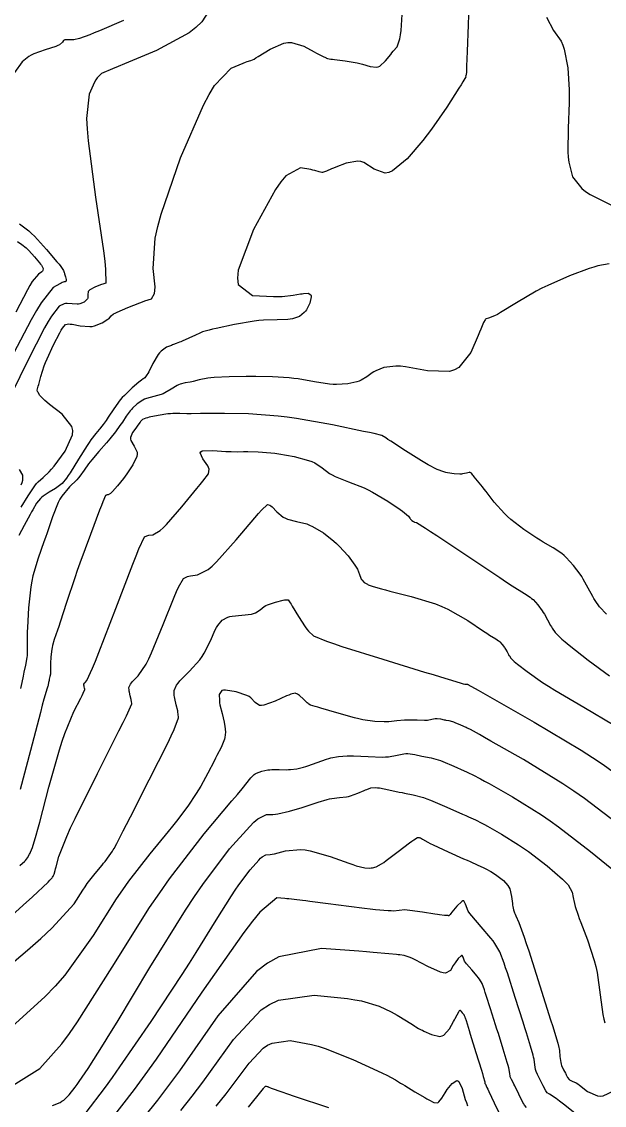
# Model space of a CAD drawing. Header units: metres. Extents: x 837476 to 838477, y 1189012 to 1191014.
# Drawn here: x 837755.9 to 837813.5, y 1190298.2 to 1190405.4 of the extents above; entities that cross this region are included whole.
import ezdxf

# ---------------------------------------------------------------- set-up
doc = ezdxf.new("R2010")
doc.units = ezdxf.units.M
doc.header["$LTSCALE"] = 0.3
doc.layers.add('COTAS 10', color=1, linetype='Continuous')
doc.layers.add('COTAS INT', color=252, linetype='Continuous')

msp = doc.modelspace()

# ---------------------------------------------------------------- linework, layer by layer
at = {"layer": 'COTAS 10'}
for points in [[(837755.884, 1190357.36), (837756.549, 1190358.471), (837757.22, 1190359.479), (837757.386, 1190359.692), (837757.543, 1190359.877), (837758.042, 1190360.309), (837758.646, 1190360.854), (837758.871, 1190361.11), (837759.121, 1190361.412), (837760.229, 1190362.885), (837760.956, 1190364.526), (837760.965, 1190364.935), (837760.891, 1190365.323), (837759.93, 1190366.56), (837758.677, 1190367.517), (837758.419, 1190367.728), (837758.199, 1190367.917), (837757.726, 1190368.406), (837757.551, 1190368.692), (837757.519, 1190368.754), (837757.495, 1190368.807), (837757.467, 1190368.934), (837757.531, 1190369.185), (837757.565, 1190369.317), (837757.606, 1190369.476), (837757.812, 1190370.273), (837758.158, 1190371.344), (837758.287, 1190371.675), (837758.43, 1190372.022), (837759.067, 1190373.399), (837759.691, 1190374.607), (837759.826, 1190374.847), (837759.944, 1190375.046), (837760.235, 1190375.423), (837760.573, 1190375.47), (837760.721, 1190375.461), (837760.894, 1190375.442), (837761.713, 1190375.295), (837762.638, 1190375.211), (837762.876, 1190375.232), (837763.107, 1190375.272), (837763.876, 1190375.578), (837764.448, 1190375.947), (837764.555, 1190376.027), (837764.639, 1190376.097), (837764.755, 1190376.27), (837764.992, 1190376.465), (837765.152, 1190376.548), (837765.353, 1190376.644), (837766.42, 1190377.099), (837767.587, 1190377.559), (837767.852, 1190377.658), (837768.09, 1190377.745), (837768.739, 1190377.959), (837769.058, 1190378.499), (837769.088, 1190378.793), (837769.094, 1190379.148), (837768.909, 1190380.95), (837769.112, 1190383.97), (837769.363, 1190385.093), (837769.699, 1190386.341), (837771.617, 1190391.884), (837773.886, 1190397.114), (837774.443, 1190398.164), (837774.969, 1190399.041), (837776.614, 1190400.771), (837777.789, 1190401.251), (837778.019, 1190401.34), (837778.208, 1190401.411), (837778.545, 1190401.508), (837778.879, 1190401.665), (837779.065, 1190401.774), (837779.292, 1190401.911), (837780.452, 1190402.638), (837781.834, 1190403.239), (837782.201, 1190403.296), (837782.562, 1190403.305), (837783.808, 1190402.943), (837784.829, 1190402.376), (837785.049, 1190402.257), (837785.24, 1190402.154), (837785.703, 1190401.916), (837785.942, 1190401.805), (837785.994, 1190401.781), (837786.039, 1190401.761), (837786.147, 1190401.712), (837786.453, 1190401.659), (837786.623, 1190401.635), (837786.83, 1190401.607), (837787.882, 1190401.473), (837789.046, 1190401.291), (837789.323, 1190401.234), (837789.58, 1190401.172), (837790.345, 1190400.924), (837790.965, 1190400.846), (837791.131, 1190400.892), (837791.294, 1190400.967), (837791.864, 1190401.483), (837792.376, 1190402.125), (837792.503, 1190402.28), (837792.623, 1190402.426), (837793.003, 1190402.869), (837793.292, 1190403.672), (837793.354, 1190404.044), (837793.41, 1190404.482), (837793.546, 1190406.604)], [(837754.958, 1190317.01), (837756.08, 1190318.024), (837756.993, 1190318.852), (837758.544, 1190320.297), (837758.7, 1190320.49), (837758.734, 1190320.53), (837758.764, 1190320.563), (837758.839, 1190320.634), (837758.891, 1190320.676), (837758.906, 1190320.692), (837758.921, 1190320.71), (837758.979, 1190320.787), (837759.038, 1190320.887), (837759.053, 1190320.918), (837759.069, 1190320.951), (837759.125, 1190321.083), (837759.231, 1190321.436), (837759.278, 1190321.608), (837759.333, 1190321.812), (837759.597, 1190322.819), (837760.372, 1190324.817), (837760.748, 1190325.646), (837761.195, 1190326.595), (837763.396, 1190331.019), (837765.535, 1190335.246), (837765.943, 1190336.071), (837766.27, 1190336.745), (837766.789, 1190337.934), (837766.765, 1190338.182), (837766.751, 1190338.263), (837766.734, 1190338.35), (837766.645, 1190338.713), (837766.559, 1190339.083), (837766.544, 1190339.174), (837766.532, 1190339.262), (837766.521, 1190339.539), (837766.666, 1190339.865), (837766.754, 1190339.983), (837766.861, 1190340.112), (837767.419, 1190340.68), (837768.219, 1190341.849), (837768.48, 1190342.359), (837768.758, 1190342.949), (837769.902, 1190345.749), (837770.97, 1190348.471), (837771.2, 1190349.012), (837771.402, 1190349.46), (837771.891, 1190350.307), (837772.288, 1190350.509), (837772.431, 1190350.55), (837772.589, 1190350.585), (837773.279, 1190350.656), (837774.345, 1190351.206), (837774.741, 1190351.543), (837775.179, 1190351.96), (837777.125, 1190354.133), (837778.952, 1190356.309), (837779.316, 1190356.728), (837779.618, 1190357.068), (837780.198, 1190357.634), (837780.45, 1190357.551), (837780.546, 1190357.481), (837780.652, 1190357.391), (837781.13, 1190356.896), (837781.765, 1190356.37), (837781.971, 1190356.259), (837782.189, 1190356.163), (837783.084, 1190355.945), (837784.084, 1190355.701), (837784.369, 1190355.589), (837784.656, 1190355.457), (837785.723, 1190354.822), (837786.758, 1190354.01), (837787.026, 1190353.766), (837787.287, 1190353.515), (837788.159, 1190352.54), (837788.832, 1190351.633), (837788.967, 1190351.425), (837789.079, 1190351.235), (837789.296, 1190350.704), (837789.409, 1190350.335), (837789.456, 1190350.247), (837789.509, 1190350.165), (837789.756, 1190349.922), (837790.069, 1190349.735), (837790.165, 1190349.689), (837790.263, 1190349.645), (837790.651, 1190349.504), (837791.476, 1190349.281), (837791.851, 1190349.184), (837792.289, 1190349.072), (837794.4, 1190348.544), (837796.795, 1190347.794), (837797.412, 1190347.544), (837798.01, 1190347.274), (837800.001, 1190346.143), (837801.554, 1190345.104), (837801.875, 1190344.893), (837802.148, 1190344.713), (837802.744, 1190344.34), (837803.018, 1190344.158), (837803.09, 1190344.098), (837803.16, 1190344.036), (837803.397, 1190343.777), (837803.606, 1190343.494), (837803.658, 1190343.415), (837803.709, 1190343.336), (837803.87, 1190343.049), (837804.015, 1190342.78), (837804.054, 1190342.712), (837804.094, 1190342.648), (837804.234, 1190342.439), (837804.565, 1190342.118), (837804.724, 1190341.983), (837804.913, 1190341.827), (837805.84, 1190341.099), (837807.384, 1190340.039), (837807.961, 1190339.675), (837808.604, 1190339.281), (837811.466, 1190337.602), (837814.442, 1190335.824)], [(837762.177, 1190297.4), (837764.216, 1190300.038), (837764.898, 1190300.982), (837765.631, 1190302.017), (837768.704, 1190306.527), (837771.762, 1190311.17), (837772.485, 1190312.29), (837773.155, 1190313.339), (837775.13, 1190316.527), (837776.635, 1190318.948), (837777.008, 1190319.513), (837777.363, 1190320.032), (837778.489, 1190321.524), (837779.338, 1190322.475), (837779.518, 1190322.652), (837779.674, 1190322.792), (837780.04, 1190322.986), (837780.465, 1190323.017), (837780.659, 1190323.054), (837780.886, 1190323.103), (837781.981, 1190323.383), (837783.455, 1190323.516), (837783.921, 1190323.471), (837784.412, 1190323.392), (837786.394, 1190322.813), (837788.227, 1190322.153), (837788.623, 1190322.022), (837788.971, 1190321.914), (837789.828, 1190321.711), (837790.328, 1190321.689), (837790.452, 1190321.695), (837790.57, 1190321.706), (837790.94, 1190321.79), (837791.472, 1190322.094), (837791.691, 1190322.244), (837791.941, 1190322.423), (837793.103, 1190323.306), (837794.23, 1190324.171), (837794.458, 1190324.339), (837794.65, 1190324.475), (837795.037, 1190324.707), (837795.201, 1190324.698), (837795.251, 1190324.681), (837795.304, 1190324.659), (837795.511, 1190324.531), (837796.035, 1190324.24), (837796.288, 1190324.116), (837796.586, 1190323.972), (837798.051, 1190323.296), (837799.577, 1190322.606), (837799.914, 1190322.455), (837800.214, 1190322.32), (837800.989, 1190321.977), (837801.506, 1190321.739), (837801.644, 1190321.672), (837801.78, 1190321.603), (837802.25, 1190321.349), (837802.72, 1190321.056), (837802.855, 1190320.963), (837802.993, 1190320.865), (837803.51, 1190320.469), (837803.955, 1190319.963), (837804.049, 1190319.795), (837804.129, 1190319.615), (837804.309, 1190318.866), (837804.395, 1190318.164), (837804.416, 1190318.013), (837804.436, 1190317.881), (837804.497, 1190317.564), (837804.609, 1190317.251), (837804.661, 1190317.122), (837804.722, 1190316.974), (837805.016, 1190316.288), (837805.552, 1190314.84), (837805.765, 1190314.213), (837806.005, 1190313.487), (837807.108, 1190310.045), (837808.164, 1190306.69), (837808.375, 1190306.019), (837808.551, 1190305.459), (837808.893, 1190304.367), (837808.994, 1190303.944), (837809.017, 1190303.806), (837809.038, 1190303.659), (837809.098, 1190303.053), (837809.178, 1190302.448), (837809.213, 1190302.301), (837809.252, 1190302.164), (837809.437, 1190301.745), (837809.633, 1190301.411), (837809.68, 1190301.327), (837809.724, 1190301.247), (837809.854, 1190300.991), (837809.991, 1190300.794), (837810.038, 1190300.752), (837810.09, 1190300.716), (837810.312, 1190300.629), (837810.696, 1190300.44), (837810.85, 1190300.339), (837811.025, 1190300.217), (837811.83, 1190299.601), (837812.797, 1190299.154), (837813.075, 1190299.138), (837813.357, 1190299.169), (837814.41, 1190299.673)], [(837778.326, 1190298.043), (837779.666, 1190299.713), (837779.825, 1190299.904), (837779.858, 1190299.946), (837779.887, 1190299.982), (837779.953, 1190300.07), (837779.994, 1190300.113), (837780.006, 1190300.121), (837780.019, 1190300.127), (837780.071, 1190300.135), (837780.18, 1190300.102), (837780.229, 1190300.083), (837780.286, 1190300.06), (837780.561, 1190299.94), (837781.628, 1190299.557), (837782.185, 1190299.367), (837782.855, 1190299.142), (837786.218, 1190298.027)]]:
    msp.add_lwpolyline(points, dxfattribs=at)
at = {"layer": 'COTAS INT'}
for points in [[(837775.087, 1190407.471), (837773.723, 1190405.341), (837773.135, 1190404.795), (837772.454, 1190404.268), (837769.234, 1190402.523), (837766.08, 1190401.184), (837765.442, 1190400.913), (837764.905, 1190400.686), (837763.817, 1190400.226), (837763.369, 1190399.808), (837763.236, 1190399.607), (837763.1, 1190399.368), (837762.577, 1190398.2), (837762.339, 1190395.778), (837762.383, 1190394.75), (837762.475, 1190393.566), (837763.203, 1190387.999), (837763.993, 1190382.695), (837764.124, 1190381.677), (837764.218, 1190380.856), (837764.238, 1190379.516), (837763.932, 1190379.415), (837763.819, 1190379.374), (837763.694, 1190379.327), (837763.143, 1190379.11), (837762.654, 1190378.839), (837762.569, 1190378.759), (837762.505, 1190378.675), (837762.456, 1190378.353), (837762.455, 1190378.036), (837762.422, 1190377.955), (837762.374, 1190377.878), (837762.081, 1190377.625), (837761.668, 1190377.461), (837761.545, 1190377.439), (837761.417, 1190377.428), (837760.92, 1190377.473), (837760.404, 1190377.507), (837760.264, 1190377.488), (837760.124, 1190377.457), (837759.63, 1190377.245), (837758.86, 1190376.245), (837758.546, 1190375.717), (837758.188, 1190375.081), (837756.533, 1190371.876), (837754.951, 1190368.639)], [(837800.051, 1190406.027), (837800.014, 1190405.031), (837799.92, 1190402.422), (837799.868, 1190400.946), (837799.857, 1190400.664), (837799.848, 1190400.436), (837799.829, 1190400.07), (837799.818, 1190400.057), (837799.814, 1190400.052), (837799.809, 1190400.046), (837799.789, 1190400.02), (837799.774, 1190399.985), (837799.773, 1190399.973), (837799.773, 1190399.961), (837799.786, 1190399.911), (837799.512, 1190399.418), (837799.332, 1190399.126), (837799.107, 1190398.767), (837797.915, 1190396.909), (837796.411, 1190394.727), (837795.989, 1190394.163), (837795.564, 1190393.617), (837794.009, 1190391.792), (837792.552, 1190390.597), (837792.189, 1190390.449), (837791.843, 1190390.38), (837790.741, 1190390.789), (837789.715, 1190391.443), (837789.418, 1190391.528), (837789.115, 1190391.572), (837787.972, 1190391.383), (837786.958, 1190390.979), (837786.736, 1190390.888), (837786.539, 1190390.805), (837786.04, 1190390.579), (837785.725, 1190390.466), (837785.643, 1190390.455), (837785.564, 1190390.452), (837785.301, 1190390.512), (837784.869, 1190390.645), (837784.683, 1190390.688), (837784.469, 1190390.733), (837783.459, 1190390.917), (837782.018, 1190390.103), (837781.533, 1190389.519), (837781.01, 1190388.779), (837778.811, 1190384.812), (837777.312, 1190380.779), (837777.231, 1190379.998), (837777.295, 1190379.361), (837778.731, 1190378.274), (837780.796, 1190378.194), (837781.256, 1190378.193), (837781.668, 1190378.201), (837782.755, 1190378.306), (837783.45, 1190378.436), (837783.615, 1190378.461), (837783.769, 1190378.481), (837784.226, 1190378.51), (837784.481, 1190378.36), (837784.507, 1190378.266), (837784.514, 1190378.15), (837784.38, 1190377.544), (837784.064, 1190376.882), (837783.957, 1190376.73), (837783.841, 1190376.592), (837783.353, 1190376.208), (837782.687, 1190375.98), (837782.459, 1190375.941), (837782.213, 1190375.912), (837781.169, 1190375.891), (837779.809, 1190375.845), (837779.364, 1190375.799), (837778.89, 1190375.739), (837776.929, 1190375.403), (837775.135, 1190375.031), (837774.766, 1190374.948), (837774.451, 1190374.874), (837773.775, 1190374.682), (837773.374, 1190374.506), (837773.233, 1190374.442), (837773.08, 1190374.372), (837772.418, 1190374.066), (837771.776, 1190373.774), (837771.636, 1190373.712), (837771.511, 1190373.659), (837771.196, 1190373.536), (837770.92, 1190373.438), (837770.82, 1190373.4), (837770.71, 1190373.357), (837770.227, 1190373.164), (837769.688, 1190372.783), (837769.542, 1190372.623), (837769.398, 1190372.439), (837768.89, 1190371.575), (837768.467, 1190370.738), (837768.376, 1190370.571), (837768.296, 1190370.432), (837768.103, 1190370.163), (837768.002, 1190370.093), (837767.981, 1190370.079), (837767.963, 1190370.068), (837767.921, 1190370.047), (837767.742, 1190369.908), (837767.637, 1190369.821), (837767.508, 1190369.714), (837766.843, 1190369.154), (837766.063, 1190368.413), (837765.861, 1190368.191), (837765.666, 1190367.963), (837765.014, 1190367.078), (837764.481, 1190366.274), (837764.361, 1190366.095), (837764.253, 1190365.937), (837763.962, 1190365.524), (837763.721, 1190365.215), (837763.644, 1190365.121), (837763.563, 1190365.024), (837763.233, 1190364.647), (837762.755, 1190364.013), (837762.581, 1190363.754), (837762.388, 1190363.459), (837761.539, 1190362.096), (837760.7, 1190360.756), (837760.513, 1190360.477), (837760.347, 1190360.236), (837759.909, 1190359.696), (837759.527, 1190359.396), (837759.395, 1190359.306), (837759.253, 1190359.213), (837758.644, 1190358.853), (837758.037, 1190358.453), (837757.896, 1190358.334), (837757.766, 1190358.212), (837757.393, 1190357.745), (837757.025, 1190357.112), (837756.898, 1190356.886), (837756.759, 1190356.638), (837756.17, 1190355.559), (837755.63, 1190354.566)], [(837765.968, 1190405.469), (837763.6, 1190404.448), (837763.096, 1190404.24), (837762.658, 1190404.064), (837761.623, 1190403.695), (837761.073, 1190403.577), (837760.94, 1190403.559), (837760.816, 1190403.547), (837760.439, 1190403.557), (837760.168, 1190403.554), (837760.112, 1190403.534), (837760.063, 1190403.505), (837759.952, 1190403.335), (837759.653, 1190403.082), (837759.486, 1190403.002), (837759.282, 1190402.917), (837758.241, 1190402.576), (837757.114, 1190402.169), (837756.857, 1190402.043), (837756.623, 1190401.911), (837755.974, 1190401.387), (837755.227, 1190400.328)], [(837807.779, 1190405.787), (837808.468, 1190404.476), (837809.223, 1190403.423), (837809.384, 1190403.043), (837809.525, 1190402.626), (837809.862, 1190400.803), (837809.992, 1190398.628), (837810.002, 1190397.988), (837810.001, 1190397.332), (837809.904, 1190394.83), (837809.867, 1190392.505), (837809.905, 1190391.962), (837809.962, 1190391.462), (837810.343, 1190390.017), (837811.243, 1190388.88), (837811.629, 1190388.573), (837812.074, 1190388.27), (837814.175, 1190387.207)], [(837755.722, 1190385.369), (837756.626, 1190384.689), (837756.908, 1190384.43), (837757.202, 1190384.141), (837758.38, 1190382.846), (837759.408, 1190381.616), (837759.609, 1190381.368), (837759.773, 1190381.16), (837760.062, 1190380.745), (837760.12, 1190380.558), (837760.139, 1190380.494), (837760.159, 1190380.425), (837760.241, 1190380.131), (837760.302, 1190379.862), (837760.31, 1190379.808), (837760.312, 1190379.762), (837760.287, 1190379.672), (837760.23, 1190379.65), (837760.213, 1190379.647), (837760.195, 1190379.645), (837760.127, 1190379.651), (837759.914, 1190379.571), (837759.806, 1190379.516), (837759.676, 1190379.445), (837759.026, 1190379.068), (837757.841, 1190377.577), (837757.373, 1190376.804), (837756.844, 1190375.875), (837754.429, 1190371.22)], [(837755.494, 1190383.617), (837755.942, 1190383.317), (837756.37, 1190382.995), (837756.502, 1190382.873), (837756.642, 1190382.737), (837757.198, 1190382.125), (837757.692, 1190381.519), (837757.792, 1190381.386), (837757.876, 1190381.269), (837758.046, 1190380.971), (837758.015, 1190380.76), (837757.972, 1190380.698), (837757.914, 1190380.633), (837757.579, 1190380.386), (837756.971, 1190379.654), (837756.741, 1190379.283), (837756.484, 1190378.84), (837755.332, 1190376.634)], [(837813.96, 1190381.411), (837812.831, 1190381.215), (837812.425, 1190381.1), (837811.979, 1190380.96), (837810.032, 1190380.236), (837807.885, 1190379.282), (837807.314, 1190378.997), (837806.752, 1190378.703), (837804.805, 1190377.565), (837803.236, 1190376.602), (837802.913, 1190376.419), (837802.638, 1190376.271), (837802.047, 1190376.038), (837801.802, 1190375.974), (837801.745, 1190375.933), (837801.693, 1190375.882), (837801.547, 1190375.615), (837801.285, 1190374.959), (837801.161, 1190374.664), (837801.014, 1190374.318), (837800.298, 1190372.658), (837799.114, 1190371.174), (837798.673, 1190370.94), (837798.183, 1190370.782), (837796.005, 1190370.851), (837793.825, 1190371.245), (837793.334, 1190371.293), (837792.891, 1190371.315), (837791.698, 1190371.172), (837790.906, 1190370.839), (837790.716, 1190370.741), (837790.539, 1190370.64), (837790.005, 1190370.255), (837789.446, 1190369.901), (837789.253, 1190369.82), (837789.043, 1190369.746), (837788.149, 1190369.544), (837787.033, 1190369.484), (837786.683, 1190369.501), (837786.316, 1190369.532), (837784.842, 1190369.765), (837783.241, 1190370.036), (837782.793, 1190370.092), (837782.343, 1190370.139), (837780.701, 1190370.238), (837779.037, 1190370.265), (837778.574, 1190370.266), (837778.11, 1190370.265), (837776.423, 1190370.241), (837774.938, 1190370.172), (837774.602, 1190370.143), (837774.297, 1190370.11), (837773.466, 1190369.953), (837772.873, 1190369.792), (837772.719, 1190369.757), (837772.569, 1190369.725), (837772.064, 1190369.64), (837771.566, 1190369.509), (837771.42, 1190369.447), (837771.27, 1190369.374), (837770.703, 1190369.02), (837770.077, 1190368.649), (837769.891, 1190368.566), (837769.699, 1190368.492), (837768.961, 1190368.294), (837768.242, 1190368.099), (837768.062, 1190368.026), (837767.891, 1190367.945), (837767.345, 1190367.583), (837766.879, 1190367.14), (837766.758, 1190367.008), (837766.642, 1190366.871), (837766.252, 1190366.342), (837765.866, 1190365.77), (837765.751, 1190365.606), (837765.633, 1190365.439), (837765.18, 1190364.816), (837764.642, 1190364.128), (837764.471, 1190363.92), (837764.29, 1190363.705), (837763.555, 1190362.864), (837762.848, 1190362.039), (837762.684, 1190361.834), (837762.534, 1190361.64), (837762.108, 1190361.02), (837761.679, 1190360.43), (837761.527, 1190360.253), (837761.36, 1190360.07), (837760.639, 1190359.363), (837759.885, 1190358.455), (837759.698, 1190358.146), (837759.52, 1190357.812), (837758.956, 1190356.397), (837758.433, 1190354.81), (837758.28, 1190354.367), (837758.125, 1190353.923), (837757.535, 1190352.308), (837757.019, 1190350.566), (837756.909, 1190350.042), (837756.814, 1190349.501), (837756.59, 1190347.395), (837756.494, 1190345.464), (837756.479, 1190345.033), (837756.47, 1190344.646), (837756.477, 1190343.624), (837756.475, 1190342.893), (837756.459, 1190342.69), (837756.436, 1190342.487), (837756.298, 1190341.752), (837756.133, 1190341.042), (837756.094, 1190340.854), (837756.057, 1190340.67), (837755.946, 1190340.037), (837755.819, 1190339.425)], [(837813.676, 1190346.777), (837813.009, 1190347.494), (837812.578, 1190348.135), (837812.457, 1190348.334), (837812.335, 1190348.542), (837811.891, 1190349.368), (837811.395, 1190350.25), (837811.241, 1190350.493), (837811.079, 1190350.736), (837810.437, 1190351.607), (837809.709, 1190352.399), (837809.495, 1190352.593), (837809.274, 1190352.774), (837808.43, 1190353.336), (837807.448, 1190353.912), (837807.142, 1190354.102), (837806.819, 1190354.306), (837805.529, 1190355.154), (837804.235, 1190356.139), (837803.911, 1190356.429), (837803.602, 1190356.727), (837802.608, 1190357.864), (837801.81, 1190358.908), (837801.624, 1190359.147), (837801.453, 1190359.364), (837800.965, 1190359.966), (837800.635, 1190360.362), (837800.565, 1190360.449), (837800.504, 1190360.525), (837800.359, 1190360.72), (837800.23, 1190360.801), (837800.178, 1190360.806), (837800.12, 1190360.804), (837799.855, 1190360.732), (837799.48, 1190360.647), (837799.354, 1190360.636), (837799.217, 1190360.631), (837798.64, 1190360.656), (837797.994, 1190360.76), (837797.814, 1190360.804), (837797.632, 1190360.854), (837796.972, 1190361.092), (837796.085, 1190361.546), (837795.762, 1190361.733), (837795.404, 1190361.946), (837793.832, 1190362.936), (837792.384, 1190363.876), (837792.105, 1190364.057), (837791.88, 1190364.205), (837791.507, 1190364.455), (837790.743, 1190364.631), (837790.271, 1190364.732), (837789.686, 1190364.855), (837786.633, 1190365.489), (837783.054, 1190366.131), (837782.137, 1190366.26), (837781.254, 1190366.367), (837778.331, 1190366.577), (837775.956, 1190366.625), (837775.417, 1190366.63), (837774.93, 1190366.632), (837773.599, 1190366.61), (837772.679, 1190366.584), (837772.45, 1190366.583), (837772.232, 1190366.585), (837771.541, 1190366.616), (837770.837, 1190366.618), (837770.611, 1190366.601), (837770.373, 1190366.578), (837769.402, 1190366.432), (837768.52, 1190366.25), (837768.338, 1190366.204), (837768.183, 1190366.159), (837767.847, 1190366.012), (837767.694, 1190365.867), (837767.655, 1190365.824), (837767.617, 1190365.779), (837767.49, 1190365.607), (837767.322, 1190365.364), (837767.258, 1190365.275), (837767.187, 1190365.176), (837766.867, 1190364.741), (837766.668, 1190364.235), (837766.673, 1190364.091), (837766.704, 1190363.945), (837767.033, 1190363.406), (837767.315, 1190362.785), (837767.317, 1190362.587), (837767.286, 1190362.378), (837766.898, 1190361.53), (837766.3, 1190360.655), (837766.136, 1190360.429), (837765.974, 1190360.209), (837765.397, 1190359.474), (837764.909, 1190358.918), (837764.803, 1190358.812), (837764.71, 1190358.726), (837764.478, 1190358.586), (837764.347, 1190358.573), (837764.317, 1190358.566), (837764.29, 1190358.558), (837764.214, 1190358.52), (837763.949, 1190357.902), (837763.802, 1190357.529), (837763.623, 1190357.068), (837762.712, 1190354.674), (837761.668, 1190351.838), (837761.406, 1190351.099), (837761.156, 1190350.38), (837760.348, 1190347.95), (837759.717, 1190345.989), (837759.579, 1190345.566), (837759.455, 1190345.195), (837759.141, 1190344.29), (837758.961, 1190343.683), (837758.923, 1190343.5), (837758.89, 1190343.311), (837758.812, 1190342.577), (837758.778, 1190341.904), (837758.773, 1190341.754), (837758.77, 1190341.619), (837758.772, 1190341.263), (837758.771, 1190341.008), (837758.766, 1190340.938), (837758.758, 1190340.867), (837758.71, 1190340.611), (837758.652, 1190340.363), (837758.626, 1190340.233), (837758.587, 1190340.013), (837758.543, 1190339.8), (837758.526, 1190339.74), (837758.508, 1190339.681), (837758.428, 1190339.464), (837758.121, 1190338.387), (837757.96, 1190337.786), (837757.766, 1190337.053), (837756.789, 1190333.309), (837755.768, 1190329.445)], [(837755.749, 1190321.937), (837756.009, 1190322.18), (837756.186, 1190322.326), (837756.237, 1190322.38), (837756.29, 1190322.44), (837756.488, 1190322.707), (837756.69, 1190323.049), (837756.745, 1190323.157), (837756.799, 1190323.27), (837756.991, 1190323.724), (837757.354, 1190324.937), (837757.517, 1190325.529), (837757.707, 1190326.232), (837758.616, 1190329.695), (837759.653, 1190333.385), (837759.923, 1190334.231), (837760.187, 1190335.001), (837761.078, 1190337.149), (837761.757, 1190338.491), (837761.886, 1190338.753), (837761.99, 1190338.967), (837762.155, 1190339.344), (837762.147, 1190339.423), (837762.143, 1190339.449), (837762.137, 1190339.476), (837762.109, 1190339.591), (837762.082, 1190339.709), (837762.077, 1190339.738), (837762.073, 1190339.766), (837762.07, 1190339.854), (837762.116, 1190339.957), (837762.144, 1190339.995), (837762.178, 1190340.036), (837762.355, 1190340.216), (837762.929, 1190341.435), (837763.213, 1190342.131), (837763.552, 1190342.982), (837765.228, 1190347.353), (837766.897, 1190351.711), (837767.231, 1190352.556), (837767.51, 1190353.243), (837768.052, 1190354.414), (837768.289, 1190354.534), (837768.374, 1190354.558), (837768.468, 1190354.579), (837768.878, 1190354.621), (837769.603, 1190355.057), (837769.895, 1190355.326), (837770.226, 1190355.659), (837771.753, 1190357.398), (837773.239, 1190359.21), (837773.545, 1190359.59), (837773.805, 1190359.917), (837774.363, 1190360.658), (837774.436, 1190361.127), (837774.39, 1190361.282), (837774.316, 1190361.449), (837773.808, 1190362.142), (837773.538, 1190362.736), (837773.614, 1190362.839), (837773.756, 1190362.915), (837774.81, 1190362.97), (837776.084, 1190362.879), (837776.364, 1190362.863), (837776.612, 1190362.851), (837777.246, 1190362.844), (837777.819, 1190362.853), (837778.029, 1190362.852), (837778.26, 1190362.85), (837779.282, 1190362.829), (837780.539, 1190362.739), (837780.92, 1190362.693), (837781.314, 1190362.638), (837782.853, 1190362.361), (837784.267, 1190361.984), (837784.582, 1190361.865), (837784.864, 1190361.74), (837785.606, 1190361.235), (837786.326, 1190360.693), (837786.595, 1190360.546), (837786.893, 1190360.399), (837788.221, 1190359.874), (837789.74, 1190359.266), (837790.158, 1190359.066), (837790.576, 1190358.852), (837792.078, 1190357.964), (837793.304, 1190357.139), (837793.547, 1190356.964), (837793.75, 1190356.813), (837794.135, 1190356.46), (837794.258, 1190356.275), (837794.294, 1190356.229), (837794.332, 1190356.185), (837794.478, 1190356.047), (837794.638, 1190355.938), (837794.686, 1190355.914), (837794.734, 1190355.891), (837794.918, 1190355.829), (837795.814, 1190355.291), (837796.311, 1190354.969), (837796.916, 1190354.571), (837800.001, 1190352.51), (837803.164, 1190350.394), (837803.817, 1190349.963), (837804.375, 1190349.598), (837805.587, 1190348.838), (837806.146, 1190348.466), (837806.292, 1190348.345), (837806.435, 1190348.217), (837806.917, 1190347.692), (837807.343, 1190347.115), (837807.45, 1190346.954), (837807.552, 1190346.793), (837807.88, 1190346.209), (837808.175, 1190345.661), (837808.256, 1190345.523), (837808.336, 1190345.392), (837808.622, 1190344.966), (837809.295, 1190344.313), (837809.62, 1190344.038), (837810.005, 1190343.721), (837811.893, 1190342.237), (837813.988, 1190340.678)], [(837755.686, 1190361.081), (837756.011, 1190360.53), (837756.004, 1190359.996), (837755.935, 1190359.782), (837755.836, 1190359.541)], [(837750.095, 1190308.15), (837756.503, 1190313.567), (837757.8, 1190314.726), (837758.891, 1190315.736), (837761.106, 1190318.15), (837761.951, 1190319.492), (837762.178, 1190319.826), (837762.401, 1190320.143), (837763.181, 1190321.152), (837763.856, 1190321.968), (837764.013, 1190322.164), (837764.157, 1190322.347), (837764.572, 1190322.897), (837764.887, 1190323.365), (837764.968, 1190323.496), (837765.048, 1190323.628), (837765.314, 1190324.11), (837765.959, 1190325.37), (837766.278, 1190325.993), (837766.657, 1190326.734), (837768.531, 1190330.4), (837770.355, 1190334.041), (837770.703, 1190334.766), (837770.982, 1190335.369), (837771.423, 1190336.524), (837771.383, 1190336.94), (837771.36, 1190337.078), (837771.331, 1190337.225), (837771.181, 1190337.834), (837771.036, 1190338.456), (837771.01, 1190338.611), (837770.991, 1190338.758), (837770.972, 1190339.225), (837771.217, 1190339.773), (837771.364, 1190339.971), (837771.545, 1190340.189), (837772.483, 1190341.143), (837773.51, 1190342.264), (837773.747, 1190342.587), (837773.964, 1190342.915), (837774.576, 1190344.146), (837775.043, 1190345.232), (837775.169, 1190345.468), (837775.293, 1190345.677), (837775.729, 1190346.201), (837776.287, 1190346.485), (837776.488, 1190346.542), (837776.71, 1190346.591), (837777.679, 1190346.691), (837778.623, 1190346.794), (837778.829, 1190346.845), (837779.011, 1190346.905), (837779.467, 1190347.204), (837779.885, 1190347.543), (837780.043, 1190347.629), (837780.219, 1190347.711), (837781.008, 1190347.979), (837781.75, 1190348.163), (837781.896, 1190348.193), (837782.017, 1190348.213), (837782.241, 1190348.209), (837782.431, 1190347.918), (837782.531, 1190347.757), (837782.651, 1190347.562), (837783.255, 1190346.568), (837783.93, 1190345.529), (837784.095, 1190345.305), (837784.25, 1190345.109), (837784.733, 1190344.635), (837786.043, 1190344.102), (837786.72, 1190343.87), (837787.534, 1190343.601), (837791.607, 1190342.324), (837795.728, 1190341.065), (837796.572, 1190340.807), (837797.287, 1190340.589), (837798.795, 1190340.131), (837799.337, 1190339.968), (837799.444, 1190339.937), (837799.531, 1190339.912), (837799.689, 1190339.871), (837799.72, 1190339.869), (837799.728, 1190339.87), (837799.736, 1190339.87), (837799.763, 1190339.872), (837799.789, 1190339.875), (837799.83, 1190339.875), (837799.855, 1190339.874), (837799.865, 1190339.874), (837799.88, 1190339.877), (837799.891, 1190339.879), (837799.894, 1190339.88), (837799.898, 1190339.88), (837799.91, 1190339.878), (837799.922, 1190339.875), (837799.925, 1190339.875), (837799.928, 1190339.874), (837799.938, 1190339.872), (837799.949, 1190339.869), (837799.953, 1190339.868), (837799.958, 1190339.866), (837799.994, 1190339.85), (837799.998, 1190339.849), (837800.001, 1190339.847), (837800.009, 1190339.844), (837801.015, 1190339.269), (837806.555, 1190336.104), (837811.204, 1190333.323), (837812.324, 1190332.605), (837813.371, 1190331.909), (837816.548, 1190329.582)], [(837815.265, 1190325.709), (837811.508, 1190328.558), (837810.451, 1190329.296), (837809.386, 1190330.012), (837805.479, 1190332.415), (837802.271, 1190334.244), (837801.647, 1190334.599), (837801.138, 1190334.887), (837800.254, 1190335.377), (837800.023, 1190335.479), (837799.926, 1190335.523), (837799.815, 1190335.573), (837799.293, 1190335.809), (837798.745, 1190336.042), (837798.617, 1190336.091), (837798.499, 1190336.132), (837798.16, 1190336.225), (837797.868, 1190336.279), (837797.781, 1190336.297), (837797.69, 1190336.316), (837797.339, 1190336.393), (837796.977, 1190336.44), (837796.88, 1190336.439), (837796.783, 1190336.432), (837796.445, 1190336.36), (837796.019, 1190336.282), (837795.868, 1190336.272), (837795.702, 1190336.267), (837794.982, 1190336.292), (837794.181, 1190336.317), (837793.964, 1190336.312), (837793.75, 1190336.303), (837792.992, 1190336.226), (837792.201, 1190336.151), (837791.966, 1190336.143), (837791.724, 1190336.141), (837790.791, 1190336.176), (837789.622, 1190336.348), (837789.231, 1190336.432), (837788.812, 1190336.531), (837787.056, 1190337.016), (837785.473, 1190337.491), (837785.163, 1190337.583), (837784.908, 1190337.658), (837784.452, 1190337.784), (837784.289, 1190337.883), (837784.218, 1190337.94), (837784.137, 1190338.01), (837783.755, 1190338.368), (837783.353, 1190338.729), (837783.26, 1190338.8), (837783.175, 1190338.858), (837782.931, 1190338.964), (837782.513, 1190338.861), (837782.317, 1190338.787), (837782.086, 1190338.694), (837780.964, 1190338.196), (837779.841, 1190337.792), (837779.609, 1190337.758), (837779.412, 1190337.759), (837778.986, 1190338.044), (837778.574, 1190338.516), (837778.385, 1190338.635), (837778.163, 1190338.749), (837777.093, 1190339.116), (837776.057, 1190339.279), (837775.856, 1190339.263), (837775.694, 1190339.221), (837775.42, 1190338.852), (837775.448, 1190338.232), (837775.476, 1190338.033), (837775.512, 1190337.821), (837775.716, 1190336.956), (837775.927, 1190336.099), (837775.968, 1190335.892), (837776.001, 1190335.699), (837776.057, 1190335.113), (837775.995, 1190334.58), (837775.953, 1190334.42), (837775.901, 1190334.254), (837775.623, 1190333.612), (837775.213, 1190332.811), (837775.077, 1190332.545), (837774.93, 1190332.261), (837774.32, 1190331.076), (837773.603, 1190329.778), (837773.389, 1190329.423), (837773.169, 1190329.069), (837772.32, 1190327.806), (837771.203, 1190326.324), (837770.814, 1190325.832), (837770.39, 1190325.304), (837768.572, 1190323.104), (837766.47, 1190320.385), (837765.868, 1190319.53), (837765.258, 1190318.631), (837762.98, 1190315.016), (837760.169, 1190311.107), (837759.221, 1190310.024), (837758.201, 1190308.939), (837753.905, 1190305.016)], [(837755.092, 1190300.217), (837757.714, 1190301.881), (837759.898, 1190304.31), (837760.642, 1190305.321), (837761.447, 1190306.479), (837764.855, 1190311.881), (837768.564, 1190317.77), (837769.559, 1190319.234), (837770.539, 1190320.627), (837773.962, 1190325.057), (837776.693, 1190328.315), (837777.237, 1190328.969), (837777.69, 1190329.515), (837778.556, 1190330.592), (837778.884, 1190330.925), (837778.996, 1190331.002), (837779.118, 1190331.072), (837779.634, 1190331.273), (837780.248, 1190331.392), (837780.431, 1190331.41), (837780.62, 1190331.423), (837781.351, 1190331.418), (837782.086, 1190331.404), (837782.278, 1190331.411), (837782.465, 1190331.422), (837783.097, 1190331.504), (837783.768, 1190331.667), (837783.98, 1190331.73), (837784.203, 1190331.801), (837785.102, 1190332.122), (837786.017, 1190332.441), (837786.251, 1190332.511), (837786.476, 1190332.572), (837787.216, 1190332.726), (837788.079, 1190332.785), (837788.382, 1190332.786), (837788.712, 1190332.781), (837790.134, 1190332.71), (837791.549, 1190332.661), (837791.875, 1190332.67), (837792.173, 1190332.69), (837793.01, 1190332.843), (837793.676, 1190332.985), (837793.865, 1190332.998), (837794.057, 1190333), (837794.769, 1190332.908), (837795.458, 1190332.756), (837795.636, 1190332.719), (837795.808, 1190332.684), (837796.381, 1190332.577), (837797.05, 1190332.396), (837797.281, 1190332.314), (837797.533, 1190332.218), (837798.611, 1190331.76), (837799.636, 1190331.296), (837799.855, 1190331.197), (837800.046, 1190331.112), (837800.499, 1190330.91), (837801.261, 1190330.504), (837801.646, 1190330.29), (837802.107, 1190330.031), (837804.403, 1190328.726), (837807.283, 1190326.93), (837808.113, 1190326.362), (837808.957, 1190325.762), (837812.123, 1190323.337), (837814.746, 1190321.186)], [(837758.961, 1190298.218), (837759.711, 1190298.519), (837759.896, 1190298.626), (837760.071, 1190298.744), (837760.622, 1190299.257), (837761.204, 1190300.011), (837761.399, 1190300.28), (837761.609, 1190300.576), (837762.487, 1190301.865), (837764.015, 1190304.287), (837764.635, 1190305.297), (837765.34, 1190306.455), (837768.594, 1190311.865), (837772.118, 1190317.536), (837772.993, 1190318.859), (837773.824, 1190320.074), (837776.461, 1190323.57), (837778.449, 1190325.796), (837778.871, 1190326.211), (837779.236, 1190326.539), (837780.093, 1190326.993), (837780.744, 1190326.97), (837780.981, 1190326.997), (837781.241, 1190327.038), (837782.385, 1190327.304), (837783.613, 1190327.659), (837783.926, 1190327.756), (837784.229, 1190327.853), (837785.224, 1190328.198), (837786.105, 1190328.476), (837786.334, 1190328.53), (837786.558, 1190328.574), (837787.312, 1190328.652), (837788.024, 1190328.725), (837788.22, 1190328.766), (837788.416, 1190328.816), (837789.12, 1190329.072), (837789.746, 1190329.345), (837789.893, 1190329.407), (837790.027, 1190329.462), (837790.416, 1190329.607), (837790.879, 1190329.643), (837791.061, 1190329.628), (837791.265, 1190329.603), (837792.198, 1190329.424), (837793.227, 1190329.197), (837793.492, 1190329.141), (837793.748, 1190329.09), (837794.603, 1190328.93), (837795.6, 1190328.659), (837795.945, 1190328.537), (837796.321, 1190328.394), (837797.928, 1190327.71), (837799.458, 1190327.019), (837799.784, 1190326.872), (837800.068, 1190326.744), (837800.744, 1190326.444), (837801.383, 1190326.122), (837801.645, 1190325.981), (837801.943, 1190325.817), (837803.326, 1190325.037), (837805.001, 1190323.993), (837805.484, 1190323.662), (837805.975, 1190323.313), (837807.816, 1190321.903), (837809.351, 1190320.574), (837809.649, 1190320.277), (837809.891, 1190320.01), (837810.309, 1190319.3), (837810.388, 1190318.773), (837810.417, 1190318.621), (837810.45, 1190318.467), (837810.593, 1190317.888), (837810.88, 1190317.02), (837811.003, 1190316.682), (837811.144, 1190316.303), (837811.81, 1190314.582), (837812.484, 1190312.537), (837812.63, 1190311.953), (837812.758, 1190311.361), (837813.076, 1190309.157), (837813.338, 1190307.199), (837813.431, 1190306.761), (837813.533, 1190306.368)], [(837811.513, 1190296.703), (837809.459, 1190298.328), (837809.049, 1190298.641), (837808.709, 1190298.896), (837808.058, 1190299.323), (837807.841, 1190299.475), (837807.775, 1190299.557), (837807.706, 1190299.656), (837807.435, 1190300.155), (837807.173, 1190300.698), (837807.109, 1190300.824), (837807.049, 1190300.94), (837806.865, 1190301.269), (837806.731, 1190301.574), (837806.702, 1190301.674), (837806.677, 1190301.781), (837806.619, 1190302.221), (837806.533, 1190302.798), (837806.491, 1190302.991), (837806.441, 1190303.198), (837806.194, 1190304.066), (837805.779, 1190305.392), (837805.624, 1190305.888), (837805.451, 1190306.44), (837804.677, 1190308.9), (837803.901, 1190311.311), (837803.726, 1190311.832), (837803.569, 1190312.29), (837803.145, 1190313.414), (837802.673, 1190314.221), (837802.485, 1190314.48), (837802.273, 1190314.753), (837801.3, 1190315.865), (837800.375, 1190316.947), (837800.193, 1190317.202), (837800.043, 1190317.438), (837799.768, 1190318.127), (837799.597, 1190318.434), (837799.513, 1190318.43), (837799.412, 1190318.386), (837798.912, 1190317.905), (837798.425, 1190317.311), (837798.331, 1190317.197), (837798.256, 1190317.104), (837798.133, 1190316.952), (837798.123, 1190316.947), (837798.119, 1190316.947), (837798.114, 1190316.949), (837798.089, 1190316.96), (837798.062, 1190316.973), (837798.055, 1190316.976), (837798.049, 1190316.978), (837798.027, 1190316.983), (837797.963, 1190316.987), (837797.929, 1190316.989), (837797.889, 1190316.992), (837797.687, 1190317.003), (837797.203, 1190317.061), (837796.986, 1190317.093), (837796.731, 1190317.132), (837795.509, 1190317.33), (837794.268, 1190317.504), (837794.002, 1190317.527), (837793.769, 1190317.539), (837793.209, 1190317.495), (837792.643, 1190317.436), (837792.407, 1190317.44), (837792.136, 1190317.452), (837790.873, 1190317.568), (837789.253, 1190317.763), (837788.758, 1190317.824), (837788.242, 1190317.889), (837786.211, 1190318.153), (837784.38, 1190318.393), (837783.99, 1190318.443), (837783.651, 1190318.486), (837782.852, 1190318.581), (837782.304, 1190318.632), (837782.124, 1190318.648), (837781.93, 1190318.664), (837781.128, 1190318.726), (837779.457, 1190317.337), (837778.715, 1190316.438), (837777.853, 1190315.315), (837773.733, 1190309.405), (837769.213, 1190302.798), (837768.099, 1190301.237), (837767.044, 1190299.792), (837763.733, 1190295.543)], [(837805.804, 1190298.016), (837805.592, 1190298.235), (837805.511, 1190298.362), (837805.421, 1190298.518), (837805.016, 1190299.32), (837804.622, 1190300.149), (837804.538, 1190300.321), (837804.465, 1190300.469), (837804.294, 1190300.794), (837804.21, 1190300.985), (837804.192, 1190301.047), (837804.177, 1190301.114), (837804.14, 1190301.389), (837804.028, 1190301.937), (837803.965, 1190302.176), (837803.888, 1190302.453), (837803.494, 1190303.765), (837803.008, 1190305.325), (837802.873, 1190305.758), (837802.738, 1190306.19), (837802.246, 1190307.755), (837801.816, 1190309.092), (837801.719, 1190309.381), (837801.632, 1190309.635), (837801.397, 1190310.258), (837801.135, 1190310.706), (837801.031, 1190310.849), (837800.913, 1190311.001), (837800.374, 1190311.618), (837799.861, 1190312.218), (837799.76, 1190312.359), (837799.677, 1190312.49), (837799.524, 1190312.872), (837799.429, 1190313.043), (837799.382, 1190313.04), (837799.326, 1190313.016), (837799.049, 1190312.749), (837798.728, 1190312.318), (837798.643, 1190312.191), (837798.561, 1190312.061), (837798.283, 1190311.56), (837797.78, 1190311.301), (837797.556, 1190311.322), (837797.297, 1190311.384), (837796.054, 1190311.944), (837794.795, 1190312.614), (837794.525, 1190312.745), (837794.288, 1190312.853), (837793.718, 1190313.045), (837793.271, 1190313.093), (837793.113, 1190313.11), (837792.94, 1190313.128), (837792.189, 1190313.206), (837790.656, 1190313.34), (837789.989, 1190313.393), (837789.217, 1190313.453), (837785.553, 1190313.73), (837781.333, 1190312.906), (837780.21, 1190312.272), (837779.107, 1190311.462), (837775.288, 1190307.071), (837771.509, 1190301.649), (837770.432, 1190300.189), (837769.341, 1190298.747), (837765.288, 1190293.686)], [(837771.637, 1190297.702), (837772.764, 1190299.142), (837773.805, 1190300.501), (837776.843, 1190304.737), (837779.569, 1190307.666), (837780.414, 1190308.201), (837781.298, 1190308.616), (837784.813, 1190309.118), (837788.093, 1190308.78), (837788.828, 1190308.666), (837789.488, 1190308.544), (837791.247, 1190308.027), (837792.431, 1190307.459), (837792.729, 1190307.303), (837793.013, 1190307.148), (837793.929, 1190306.594), (837794.616, 1190306.142), (837794.756, 1190306.052), (837794.873, 1190305.976), (837795.115, 1190305.827), (837795.374, 1190305.702), (837795.503, 1190305.642), (837795.656, 1190305.57), (837796.413, 1190305.216), (837797.244, 1190305.042), (837797.443, 1190305.083), (837797.629, 1190305.163), (837798.189, 1190305.775), (837798.593, 1190306.518), (837798.68, 1190306.68), (837798.757, 1190306.823), (837798.947, 1190307.185), (837799.058, 1190307.393), (837799.085, 1190307.44), (837799.11, 1190307.482), (837799.186, 1190307.593), (837799.241, 1190307.646), (837799.252, 1190307.65), (837799.261, 1190307.651), (837799.28, 1190307.617), (837799.31, 1190307.542), (837799.326, 1190307.517), (837799.346, 1190307.489), (837799.447, 1190307.371), (837799.553, 1190307.249), (837799.576, 1190307.219), (837799.597, 1190307.191), (837799.648, 1190307.103), (837799.695, 1190306.98), (837799.712, 1190306.93), (837799.731, 1190306.874), (837799.816, 1190306.61), (837800.025, 1190305.941), (837800.122, 1190305.627), (837800.237, 1190305.258), (837800.795, 1190303.465), (837801.335, 1190301.707), (837801.439, 1190301.362), (837801.523, 1190301.077), (837801.661, 1190300.557), (837801.676, 1190300.447), (837801.682, 1190300.42), (837801.689, 1190300.395), (837801.723, 1190300.319), (837801.881, 1190299.998), (837801.967, 1190299.818), (837802.071, 1190299.6), (837802.597, 1190298.485), (837803.136, 1190297.379)], [(837775.133, 1190298.137), (837776.124, 1190299.378), (837778.398, 1190302.404), (837779.781, 1190303.89), (837780.21, 1190304.161), (837780.658, 1190304.372), (837782.442, 1190304.626), (837784.556, 1190304.252), (837785.212, 1190304.066), (837785.9, 1190303.844), (837788.639, 1190302.748), (837791.073, 1190301.633), (837791.568, 1190301.401), (837791.985, 1190301.201), (837792.844, 1190300.753), (837793.351, 1190300.431), (837793.547, 1190300.31), (837793.765, 1190300.176), (837794.753, 1190299.576), (837795.738, 1190298.992), (837795.955, 1190298.867), (837796.147, 1190298.758), (837796.641, 1190298.498), (837796.965, 1190298.471), (837797.051, 1190298.509), (837797.135, 1190298.568), (837797.423, 1190298.944), (837797.747, 1190299.472), (837797.853, 1190299.627), (837797.967, 1190299.785), (837798.437, 1190300.387), (837798.903, 1190300.689), (837799.014, 1190300.659), (837799.117, 1190300.579), (837799.421, 1190299.879), (837799.739, 1190298.814), (837799.849, 1190298.504), (837799.97, 1190298.188)]]:
    msp.add_lwpolyline(points, dxfattribs=at)

doc.saveas('drawing.dxf')
